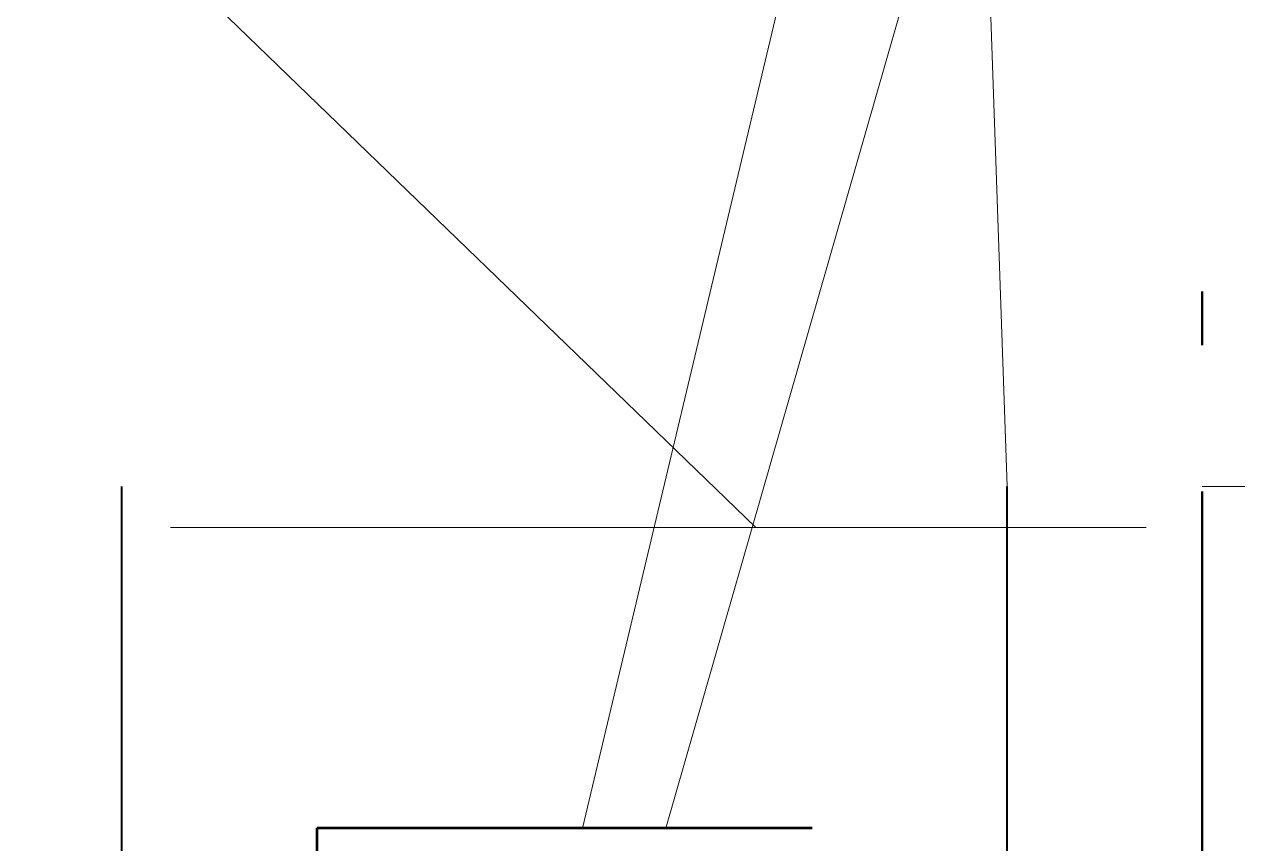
# Model space of a CAD drawing. Header units: millimetres. Extents: x 282 to 167718, y 282 to 525318.
# Drawn here: x 84483 to 87994, y 70268 to 72637 of the extents above; entities that cross this region are included whole.
import ezdxf

# ---------------------------------------------------------------- set-up
doc = ezdxf.new("R2010")
doc.units = ezdxf.units.MM
doc.linetypes.add('DASH_1976_423', pattern=[2398.888889, 1975.555556, -423.333333])
for name, color, linetype in [('ANNOTATIONS', 7, 'Continuous'), ('DIMENSIONS', 7, 'Continuous'), ('GEOFAB', 5, 'Continuous'), ('LEADERS', 7, 'Continuous')]:
    doc.layers.add(name, color=color, linetype=linetype)

msp = doc.modelspace()

# ---------------------------------------------------------------- linework, layer by layer
at = {"layer": 'ANNOTATIONS', "lineweight": 20}
msp.add_line((84906.7, 71181.7), (87728.9, 71181.7), dxfattribs=at)
at = {"layer": 'DIMENSIONS', "lineweight": 18}
msp.add_line((87891.1, 71300.6), (90713.3, 71300.6), dxfattribs=at)
at = {"layer": 'GEOFAB', "color": 5, "linetype": 'DASH_1976_423', "lineweight": 50}
msp.add_line((87891.1, 66911.7), (87891.1, 71865), dxfattribs=at)
at = {"layer": 'GEOFAB', "color": 6, "lineweight": 40}
for p, q in [((84765.6, 67476.1), (84765.6, 71300.6)), ((87326.7, 67476.1), (87326.7, 71300.6))]:
    msp.add_line(p, q, dxfattribs=at)
at = {"layer": 'GEOFAB', "color": 5, "linetype": 'DASH_1976_423', "lineweight": 53}
msp.add_lwpolyline([(85330, 68040.6), (86762.2, 68040.6), (86762.2, 70312.8), (85330, 70312.8)], close=True, dxfattribs=at)
at = {"layer": 'LEADERS', "lineweight": 18}
for p, q in [((88423.1, 77565.9), (86338.9, 70312.8)), ((87185.6, 75322.2), (87326.7, 71300.6)), ((87086.1, 74461.4), (86098.3, 70312.8)), ((84483.3, 73227.8), (86600, 71181.7))]:
    msp.add_line(p, q, dxfattribs=at)

doc.saveas('drawing.dxf')
